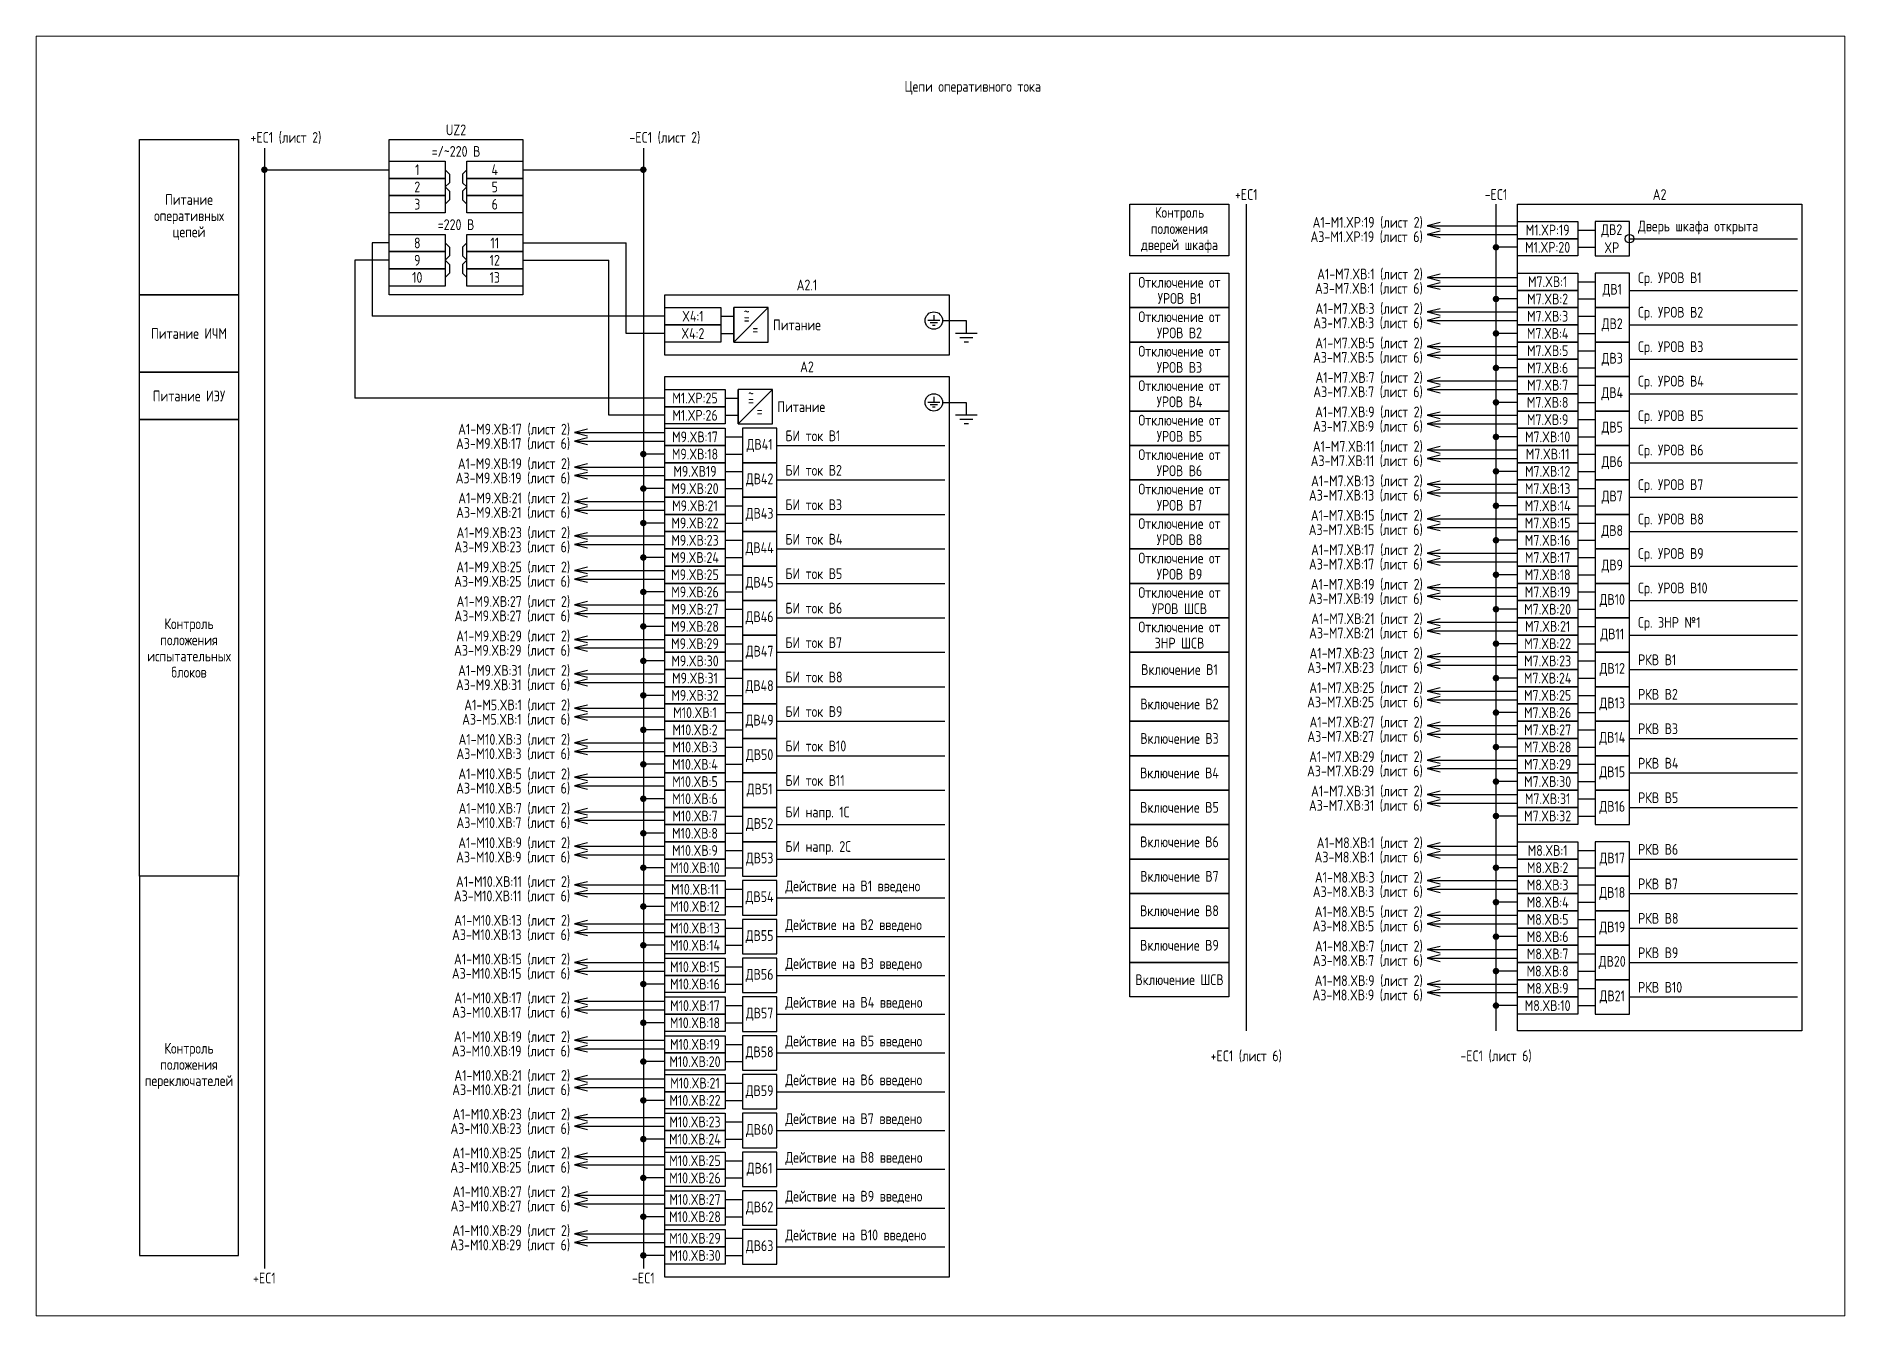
# Paper-space layout '4 Э3' of a CAD drawing. Header units: millimetres, sheet in inches. Extents: x 101.3 to 124.9, y 96.7 to 113.3.
# The model-space entities are those that its viewports show. They can reach past a viewport. Long polylines and large blocks are cut down to what shows.
import ezdxf

# ---------------------------------------------------------------- set-up
doc = ezdxf.new("R2010")
doc.units = ezdxf.units.MM
doc.styles.add('Gost_type_A', font='GOST_A.TTF')

# ---------------------------------------------------------------- blocks, each defined once
blk = doc.blocks.new('POINT')
at = {"const_width": 0.75}
blk.add_lwpolyline([(-0.375, 0, 1), (0.375, 0, 1)], format="xyb", close=True, dxfattribs=at)

msp = doc.modelspace()

# ---------------------------------------------------------------- linework, layer by layer
for p, q in [((1313, 271), (1313, 11)), ((1401, 271), (1401, 11)), ((1313, 266), (1342, 266)), ((1373, 266), (1401, 266)), ((1541, 258), (1541, 66.15)), ((1599, 258), (1599, 66.15)), ((1583, 253), (1604, 253)), ((1342, 249), (1338, 249)), ((1338, 249), (1338, 232)), ((1373, 249), (1397, 249)), ((1397, 228), (1397, 249)), ((1583, 251), (1604, 251)), ((1604, 248), (1599, 248)), ((1618, 252), (1622, 252)), ((1618, 248), (1622, 248)), ((1630, 250), (1669, 250)), ((1334, 245), (1334, 213)), ((1342, 245), (1334, 245)), ((1373, 245), (1393, 245)), ((1393, 209), (1393, 245)), ((1583, 241), (1604, 241)), ((1618, 240), (1622, 240)), ((1583, 239), (1604, 239)), ((1604, 236), (1599, 236)), ((1618, 236), (1622, 236)), ((1630, 238), (1669, 238)), ((1406, 232), (1338, 232)), ((1422, 226), (1422, 234)), ((1422, 226), (1430, 234)), ((1583, 233), (1604, 233)), ((1618, 232), (1622, 232)), ((1406, 228), (1397, 228)), ((1470.48, 231), (1476, 231)), ((1583, 231), (1604, 231)), ((1604, 228), (1599, 228)), ((1618, 228), (1622, 228)), ((1630, 230), (1669, 230)), ((1583, 225), (1604, 225)), ((1583, 223), (1604, 223)), ((1618, 224), (1622, 224)), ((1604, 220), (1599, 220)), ((1618, 220), (1622, 220)), ((1630, 222), (1669, 222)), ((1423, 207), (1423, 215)), ((1423, 207), (1431, 215)), ((1583, 217), (1604, 217)), ((1583, 215), (1604, 215)), ((1618, 216), (1622, 216)), ((1406, 213), (1334, 213)), ((1470.48, 212), (1476, 212)), ((1604, 212), (1599, 212)), ((1618, 212), (1622, 212)), ((1630, 214), (1669, 214)), ((1406, 209), (1393, 209)), ((1583, 209), (1604, 209)), ((1583, 207), (1604, 207)), ((1618, 208), (1622, 208)), ((1630, 206), (1669, 206)), ((1385, 205), (1406, 205)), ((1385, 203), (1406, 203)), ((1420, 204), (1424, 204)), ((1432, 202), (1471, 202)), ((1604, 204), (1599, 204)), ((1618, 204), (1622, 204)), ((1406, 200), (1401, 200)), ((1420, 200), (1424, 200)), ((1583, 201), (1604, 201)), ((1583, 199), (1604, 199)), ((1618, 200), (1622, 200)), ((1630, 198), (1669, 198)), ((1385, 197), (1406, 197)), ((1385, 195), (1406, 195)), ((1420, 196), (1424, 196)), ((1432, 194), (1471, 194)), ((1604, 196), (1599, 196)), ((1618, 196), (1622, 196)), ((1406, 192), (1401, 192)), ((1420, 192), (1424, 192)), ((1583, 193), (1604, 193)), ((1583, 191), (1604, 191)), ((1618, 192), (1622, 192)), ((1630, 190), (1669, 190)), ((1385, 189), (1406, 189)), ((1385, 187), (1406, 187)), ((1420, 188), (1424, 188)), ((1432, 186), (1471, 186)), ((1583, 185), (1604, 185)), ((1604, 188), (1599, 188)), ((1618, 188), (1622, 188)), ((1385, 181), (1406, 181)), ((1406, 184), (1401, 184)), ((1420, 184), (1424, 184)), ((1583, 183), (1604, 183)), ((1618, 184), (1622, 184)), ((1630, 182), (1669, 182)), ((1385, 179), (1406, 179)), ((1420, 180), (1424, 180)), ((1432, 178), (1471, 178)), ((1583, 177), (1604, 177)), ((1604, 180), (1599, 180)), ((1618, 180), (1622, 180)), ((1385, 173), (1406, 173)), ((1406, 176), (1401, 176)), ((1420, 176), (1424, 176)), ((1583, 175), (1604, 175)), ((1618, 176), (1622, 176)), ((1630, 174), (1669, 174)), ((1385, 171), (1406, 171)), ((1420, 172), (1424, 172)), ((1432, 170), (1471, 170)), ((1583, 169), (1604, 169)), ((1604, 172), (1599, 172)), ((1618, 172), (1622, 172)), ((1385, 165), (1406, 165)), ((1406, 168), (1401, 168)), ((1420, 168), (1424, 168)), ((1420, 164), (1424, 164)), ((1583, 167), (1604, 167)), ((1604, 164), (1599, 164)), ((1618, 168), (1622, 168)), ((1618, 164), (1622, 164)), ((1630, 166), (1669, 166)), ((1385, 163), (1406, 163)), ((1406, 160), (1401, 160)), ((1420, 160), (1424, 160)), ((1432, 162), (1471, 162)), ((1583, 161), (1604, 161)), ((1618, 160), (1622, 160)), ((1385, 157), (1406, 157)), ((1420, 156), (1424, 156)), ((1583, 159), (1604, 159)), ((1604, 156), (1599, 156)), ((1618, 156), (1622, 156)), ((1630, 158), (1669, 158)), ((1385, 155), (1406, 155)), ((1406, 152), (1401, 152)), ((1420, 152), (1424, 152)), ((1432, 154), (1471, 154)), ((1583, 153), (1604, 153)), ((1618, 152), (1622, 152)), ((1385, 149), (1406, 149)), ((1420, 148), (1424, 148)), ((1583, 151), (1604, 151)), ((1604, 148), (1599, 148)), ((1618, 148), (1622, 148)), ((1630, 150), (1669, 150)), ((1385, 147), (1406, 147)), ((1406, 144), (1401, 144)), ((1420, 144), (1424, 144)), ((1432, 146), (1471, 146)), ((1583, 145), (1604, 145)), ((1583, 143), (1604, 143)), ((1618, 144), (1622, 144)), ((1385, 141), (1406, 141)), ((1385, 139), (1406, 139)), ((1420, 140), (1424, 140)), ((1604, 140), (1599, 140)), ((1618, 140), (1622, 140)), ((1630, 142), (1669, 142)), ((1406, 136), (1401, 136)), ((1420, 136), (1424, 136)), ((1432, 138), (1471, 138)), ((1583, 137), (1604, 137)), ((1583, 135), (1604, 135)), ((1618, 136), (1622, 136)), ((1385, 133), (1406, 133)), ((1385, 131), (1406, 131)), ((1420, 132), (1424, 132)), ((1604, 132), (1599, 132)), ((1618, 132), (1622, 132)), ((1630, 134), (1669, 134)), ((1406, 128), (1401, 128)), ((1420, 128), (1424, 128)), ((1432, 130), (1471, 130)), ((1583, 129), (1604, 129)), ((1583, 127), (1604, 127)), ((1618, 128), (1622, 128)), ((1385, 125), (1406, 125)), ((1385, 123), (1406, 123)), ((1420, 124), (1424, 124)), ((1432, 122), (1471, 122)), ((1604, 124), (1599, 124)), ((1618, 124), (1622, 124)), ((1630, 126), (1669, 126)), ((1406, 120), (1401, 120)), ((1583, 121), (1604, 121)), ((1583, 119), (1604, 119)), ((1618, 120), (1622, 120)), ((1630, 118), (1669, 118)), ((1385, 117), (1406, 117)), ((1385, 115), (1406, 115)), ((1420, 116), (1424, 116)), ((1432, 114), (1471, 114)), ((1604, 116), (1599, 116)), ((1618, 116), (1622, 116)), ((1406, 112), (1401, 112)), ((1420, 112), (1424, 112)), ((1385, 109), (1406, 109)), ((1385, 107), (1406, 107)), ((1420, 108), (1424, 108)), ((1432, 106), (1471, 106)), ((1583, 109), (1604, 109)), ((1583, 107), (1604, 107)), ((1618, 108), (1622, 108)), ((1630, 106), (1669, 106)), ((1406, 104), (1401, 104)), ((1420, 104), (1424, 104)), ((1583, 101), (1604, 101)), ((1604, 104), (1599, 104)), ((1618, 104), (1622, 104)), ((1385, 100), (1406, 100)), ((1385, 98), (1406, 98)), ((1420, 99), (1424, 99)), ((1432, 97), (1471, 97)), ((1583, 99), (1604, 99)), ((1618, 100), (1622, 100)), ((1630, 98), (1669, 98)), ((1406, 95), (1401, 95)), ((1420, 95), (1424, 95)), ((1583, 93), (1604, 93)), ((1604, 96), (1599, 96)), ((1618, 96), (1622, 96)), ((1385, 91), (1406, 91)), ((1385, 89), (1406, 89)), ((1420, 90), (1424, 90)), ((1583, 91), (1604, 91)), ((1618, 92), (1622, 92)), ((1630, 90), (1669, 90)), ((1406, 86), (1401, 86)), ((1420, 86), (1424, 86)), ((1432, 88), (1471, 88)), ((1583, 85), (1604, 85)), ((1604, 88), (1599, 88)), ((1618, 88), (1622, 88)), ((1385, 82), (1406, 82)), ((1385, 80), (1406, 80)), ((1420, 81), (1424, 81)), ((1583, 83), (1604, 83)), ((1604, 80), (1599, 80)), ((1618, 84), (1622, 84)), ((1618, 80), (1622, 80)), ((1630, 82), (1669, 82)), ((1406, 77), (1401, 77)), ((1420, 77), (1424, 77)), ((1432, 79), (1471, 79)), ((1583, 77), (1604, 77)), ((1618, 76), (1622, 76)), ((1385, 73), (1406, 73)), ((1420, 72), (1424, 72)), ((1583, 75), (1604, 75)), ((1604, 72), (1599, 72)), ((1618, 72), (1622, 72)), ((1630, 74), (1669, 74)), ((1385, 71), (1406, 71)), ((1406, 68), (1401, 68)), ((1420, 68), (1424, 68)), ((1432, 70), (1471, 70)), ((1385, 64), (1406, 64)), ((1385, 62), (1406, 62)), ((1406, 59), (1401, 59)), ((1420, 63), (1424, 63)), ((1420, 59), (1424, 59)), ((1432, 61), (1471, 61)), ((1385, 55), (1406, 55)), ((1385, 53), (1406, 53)), ((1420, 54), (1424, 54)), ((1432, 52), (1471, 52)), ((1406, 50), (1401, 50)), ((1420, 50), (1424, 50)), ((1385, 46), (1406, 46)), ((1385, 44), (1406, 44)), ((1420, 45), (1424, 45)), ((1432, 43), (1471, 43)), ((1406, 41), (1401, 41)), ((1420, 41), (1424, 41)), ((1385, 37), (1406, 37)), ((1385, 35), (1406, 35)), ((1420, 36), (1424, 36)), ((1432, 34), (1471, 34)), ((1406, 32), (1401, 32)), ((1420, 32), (1424, 32)), ((1385, 28), (1406, 28)), ((1385, 26), (1406, 26)), ((1420, 27), (1424, 27)), ((1406, 23), (1401, 23)), ((1420, 23), (1424, 23)), ((1432, 25), (1471, 25)), ((1385, 19), (1406, 19)), ((1385, 17), (1406, 17)), ((1420, 18), (1424, 18)), ((1406, 14), (1401, 14)), ((1420, 14), (1424, 14)), ((1432, 16), (1471, 16))]:
    msp.add_line(p, q)
at = {"ltscale": 4}
for p, q in [((1419, 232), (1422, 232)), ((1419, 228), (1422, 228)), ((1420, 213), (1423, 213)), ((1420, 209), (1423, 209))]:
    msp.add_line(p, q, dxfattribs=at)
at = {"ltscale": 4.32}
for p, q in [((1468.46, 232.28), (1468.46, 231)), ((1469.89, 231), (1467.04, 231)), ((1469.32, 230.43), (1467.61, 230.43)), ((1468.75, 229.86), (1468.18, 229.86)), ((1478.5, 228), (1473.5, 228)), ((1477.5, 227), (1474.5, 227)), ((1476, 231), (1476, 228)), ((1476.5, 226), (1475.5, 226)), ((1469.89, 212), (1467.04, 212)), ((1469.32, 211.43), (1467.61, 211.43)), ((1468.75, 210.86), (1468.18, 210.86)), ((1468.46, 213.28), (1468.46, 212)), ((1476, 212), (1476, 209)), ((1478.5, 209), (1473.5, 209)), ((1477.5, 208), (1474.5, 208)), ((1476.5, 207), (1475.5, 207))]:
    msp.add_line(p, q, dxfattribs=at)
for points in [[(1307, 237), (1284, 237), (1284, 273), (1307, 273)], [(1342, 273), (1373, 273), (1373, 237), (1342, 237)], [(1342, 268), (1355, 268), (1355, 264), (1342, 264)], [(1360, 268), (1373, 268), (1373, 264), (1360, 264)], [(1342, 264), (1355, 264), (1355, 260), (1342, 260)], [(1360, 264), (1373, 264), (1373, 260), (1360, 260)], [(1342, 260), (1355, 260), (1355, 256), (1342, 256)], [(1360, 260), (1373, 260), (1373, 256), (1360, 256)], [(1537, 246), (1514, 246), (1514, 258), (1537, 258)], [(1604, 258), (1670, 258), (1670, 66.15), (1604, 66.15)], [(1604, 254), (1618, 254), (1618, 250), (1604, 250)], [(1342, 251), (1355, 251), (1355, 247), (1342, 247)], [(1360, 251), (1373, 251), (1373, 247), (1360, 247)], [(1604, 250), (1618, 250), (1618, 246), (1604, 246)], [(1342, 247), (1355, 247), (1355, 243), (1342, 243)], [(1360, 247), (1373, 247), (1373, 243), (1360, 243)], [(1342, 243), (1355, 243), (1355, 239), (1342, 239)], [(1360, 243), (1373, 243), (1373, 239), (1360, 239)], [(1537, 234), (1514, 234), (1514, 242), (1537, 242)], [(1604, 242), (1618, 242), (1618, 238), (1604, 238)], [(1307, 219), (1284, 219), (1284, 237), (1307, 237)], [(1406, 237), (1472, 237), (1472, 223), (1406, 223)], [(1604, 238), (1618, 238), (1618, 234), (1604, 234)], [(1406, 234), (1419, 234), (1419, 230), (1406, 230)], [(1537, 226), (1514, 226), (1514, 234), (1537, 234)], [(1604, 234), (1618, 234), (1618, 230), (1604, 230)], [(1406, 230), (1419, 230), (1419, 226), (1406, 226)], [(1604, 230), (1618, 230), (1618, 226), (1604, 226)], [(1537, 218), (1514, 218), (1514, 226), (1537, 226)], [(1604, 226), (1618, 226), (1618, 222), (1604, 222)], [(1307, 208), (1284, 208), (1284, 219), (1307, 219)], [(1604, 222), (1618, 222), (1618, 218), (1604, 218)], [(1406, 218), (1472, 218), (1472, 9), (1406, 9)], [(1406, 215), (1420, 215), (1420, 211), (1406, 211)], [(1537, 210), (1514, 210), (1514, 218), (1537, 218)], [(1604, 218), (1618, 218), (1618, 214), (1604, 214)], [(1406, 211), (1420, 211), (1420, 207), (1406, 207)], [(1604, 214), (1618, 214), (1618, 210), (1604, 210)], [(1307, 102), (1284, 102), (1284, 208), (1307, 208)], [(1406, 206), (1420, 206), (1420, 202), (1406, 202)], [(1537, 202), (1514, 202), (1514, 210), (1537, 210)], [(1604, 210), (1618, 210), (1618, 206), (1604, 206)], [(1604, 206), (1618, 206), (1618, 202), (1604, 202)], [(1406, 202), (1420, 202), (1420, 198), (1406, 198)], [(1537, 194), (1514, 194), (1514, 202), (1537, 202)], [(1604, 202), (1618, 202), (1618, 198), (1604, 198)], [(1406, 198), (1420, 198), (1420, 194), (1406, 194)], [(1604, 198), (1618, 198), (1618, 194), (1604, 194)], [(1406, 194), (1420, 194), (1420, 190), (1406, 190)], [(1537, 186), (1514, 186), (1514, 194), (1537, 194)], [(1604, 194), (1618, 194), (1618, 190), (1604, 190)], [(1406, 190), (1420, 190), (1420, 186), (1406, 186)], [(1604, 190), (1618, 190), (1618, 186), (1604, 186)], [(1406, 186), (1420, 186), (1420, 182), (1406, 182)], [(1537, 178), (1514, 178), (1514, 186), (1537, 186)], [(1604, 186), (1618, 186), (1618, 182), (1604, 182)], [(1406, 182), (1420, 182), (1420, 178), (1406, 178)], [(1604, 182), (1618, 182), (1618, 178), (1604, 178)], [(1406, 178), (1420, 178), (1420, 174), (1406, 174)], [(1537, 170), (1514, 170), (1514, 178), (1537, 178)], [(1604, 178), (1618, 178), (1618, 174), (1604, 174)], [(1406, 174), (1420, 174), (1420, 170), (1406, 170)], [(1604, 174), (1618, 174), (1618, 170), (1604, 170)], [(1406, 170), (1420, 170), (1420, 166), (1406, 166)], [(1537, 162), (1514, 162), (1514, 170), (1537, 170)], [(1604, 170), (1618, 170), (1618, 166), (1604, 166)], [(1406, 166), (1420, 166), (1420, 162), (1406, 162)], [(1604, 166), (1618, 166), (1618, 162), (1604, 162)], [(1406, 162), (1420, 162), (1420, 158), (1406, 158)], [(1537, 154), (1514, 154), (1514, 162), (1537, 162)], [(1604, 162), (1618, 162), (1618, 158), (1604, 158)], [(1406, 158), (1420, 158), (1420, 154), (1406, 154)], [(1604, 158), (1618, 158), (1618, 154), (1604, 154)], [(1406, 154), (1420, 154), (1420, 150), (1406, 150)], [(1537, 146), (1514, 146), (1514, 154), (1537, 154)], [(1604, 154), (1618, 154), (1618, 150), (1604, 150)], [(1406, 150), (1420, 150), (1420, 146), (1406, 146)], [(1604, 150), (1618, 150), (1618, 146), (1604, 146)], [(1406, 146), (1420, 146), (1420, 142), (1406, 142)], [(1537, 138), (1514, 138), (1514, 146), (1537, 146)], [(1604, 146), (1618, 146), (1618, 142), (1604, 142)], [(1406, 142), (1420, 142), (1420, 138), (1406, 138)], [(1604, 142), (1618, 142), (1618, 138), (1604, 138)], [(1406, 138), (1420, 138), (1420, 134), (1406, 134)], [(1537, 130), (1514, 130), (1514, 138), (1537, 138)], [(1604, 138), (1618, 138), (1618, 134), (1604, 134)], [(1406, 134), (1420, 134), (1420, 130), (1406, 130)], [(1604, 134), (1618, 134), (1618, 130), (1604, 130)], [(1406, 130), (1420, 130), (1420, 126), (1406, 126)], [(1537, 122), (1514, 122), (1514, 130), (1537, 130)], [(1604, 130), (1618, 130), (1618, 126), (1604, 126)], [(1406, 126), (1420, 126), (1420, 122), (1406, 122)], [(1406, 122), (1420, 122), (1420, 118), (1406, 118)], [(1537, 114), (1514, 114), (1514, 122), (1537, 122)], [(1604, 126), (1618, 126), (1618, 122), (1604, 122)], [(1604, 122), (1618, 122), (1618, 118), (1604, 118)], [(1406, 118), (1420, 118), (1420, 114), (1406, 114)], [(1604, 118), (1618, 118), (1618, 114), (1604, 114)], [(1406, 114), (1420, 114), (1420, 110), (1406, 110)], [(1537, 106), (1514, 106), (1514, 114), (1537, 114)], [(1406, 110), (1420, 110), (1420, 106), (1406, 106)], [(1604, 110), (1618, 110), (1618, 106), (1604, 106)], [(1406, 106), (1420, 106), (1420, 102), (1406, 102)], [(1537, 98), (1514, 98), (1514, 106), (1537, 106)], [(1604, 106), (1618, 106), (1618, 102), (1604, 102)], [(1307, 102), (1284, 102), (1284, 14), (1307, 14)], [(1406, 101), (1420, 101), (1420, 97), (1406, 97)], [(1604, 102), (1618, 102), (1618, 98), (1604, 98)], [(1406, 97), (1420, 97), (1420, 93), (1406, 93)], [(1537, 90), (1514, 90), (1514, 98), (1537, 98)], [(1604, 98), (1618, 98), (1618, 94), (1604, 94)], [(1604, 94), (1618, 94), (1618, 90), (1604, 90)], [(1406, 92), (1420, 92), (1420, 88), (1406, 88)], [(1537, 82), (1514, 82), (1514, 90), (1537, 90)], [(1604, 90), (1618, 90), (1618, 86), (1604, 86)], [(1406, 88), (1420, 88), (1420, 84), (1406, 84)], [(1604, 86), (1618, 86), (1618, 82), (1604, 82)], [(1406, 83), (1420, 83), (1420, 79), (1406, 79)], [(1537, 74), (1514, 74), (1514, 82), (1537, 82)], [(1604, 82), (1618, 82), (1618, 78), (1604, 78)], [(1406, 79), (1420, 79), (1420, 75), (1406, 75)], [(1604, 78), (1618, 78), (1618, 74), (1604, 74)], [(1406, 74), (1420, 74), (1420, 70), (1406, 70)], [(1604, 74), (1618, 74), (1618, 70), (1604, 70)], [(1406, 70), (1420, 70), (1420, 66), (1406, 66)], [(1406, 65), (1420, 65), (1420, 61), (1406, 61)], [(1406, 61), (1420, 61), (1420, 57), (1406, 57)], [(1406, 56), (1420, 56), (1420, 52), (1406, 52)], [(1406, 52), (1420, 52), (1420, 48), (1406, 48)], [(1406, 47), (1420, 47), (1420, 43), (1406, 43)], [(1406, 43), (1420, 43), (1420, 39), (1406, 39)], [(1406, 38), (1420, 38), (1420, 34), (1406, 34)], [(1406, 34), (1420, 34), (1420, 30), (1406, 30)], [(1406, 29), (1420, 29), (1420, 25), (1406, 25)], [(1406, 25), (1420, 25), (1420, 21), (1406, 21)], [(1406, 20), (1420, 20), (1420, 16), (1406, 16)], [(1406, 16), (1420, 16), (1420, 12), (1406, 12)]]:
    msp.add_lwpolyline(points, close=True)
for points in [[(1355, 266), (1356, 265), (1356, 263), (1355, 262)], [(1360, 266), (1359, 265), (1359, 263), (1360, 262)], [(1355, 262), (1356, 261), (1356, 259), (1355, 258)], [(1360, 262), (1359, 261), (1359, 259), (1360, 258)], [(1586, 253.75), (1583, 253), (1586, 252.25)], [(1355, 249), (1356, 248), (1356, 246), (1355, 245)], [(1360, 249), (1359, 248), (1359, 246), (1360, 245)], [(1586, 251.75), (1583, 251), (1586, 250.25)], [(1355, 245), (1356, 244), (1356, 242), (1355, 241)], [(1360, 245), (1359, 244), (1359, 242), (1360, 241)], [(1586, 241.75), (1583, 241), (1586, 240.25)], [(1586, 239.75), (1583, 239), (1586, 238.25)], [(1586, 233.75), (1583, 233), (1586, 232.25)], [(1586, 231.75), (1583, 231), (1586, 230.25)], [(1586, 225.75), (1583, 225), (1586, 224.25)], [(1586, 223.75), (1583, 223), (1586, 222.25)], [(1586, 217.75), (1583, 217), (1586, 216.25)], [(1586, 215.75), (1583, 215), (1586, 214.25)], [(1586, 209.75), (1583, 209), (1586, 208.25)], [(1586, 207.75), (1583, 207), (1586, 206.25)], [(1388, 205.75), (1385, 205), (1388, 204.25)], [(1388, 203.75), (1385, 203), (1388, 202.25)], [(1586, 201.75), (1583, 201), (1586, 200.25)], [(1388, 197.75), (1385, 197), (1388, 196.25)], [(1586, 199.75), (1583, 199), (1586, 198.25)], [(1388, 195.75), (1385, 195), (1388, 194.25)], [(1586, 193.75), (1583, 193), (1586, 192.25)], [(1388, 189.75), (1385, 189), (1388, 188.25)], [(1586, 191.75), (1583, 191), (1586, 190.25)], [(1388, 187.75), (1385, 187), (1388, 186.25)], [(1586, 185.75), (1583, 185), (1586, 184.25)], [(1388, 181.75), (1385, 181), (1388, 180.25)], [(1586, 183.75), (1583, 183), (1586, 182.25)], [(1388, 179.75), (1385, 179), (1388, 178.25)], [(1586, 177.75), (1583, 177), (1586, 176.25)], [(1388, 173.75), (1385, 173), (1388, 172.25)], [(1586, 175.75), (1583, 175), (1586, 174.25)], [(1388, 171.75), (1385, 171), (1388, 170.25)], [(1586, 169.75), (1583, 169), (1586, 168.25)], [(1388, 165.75), (1385, 165), (1388, 164.25)], [(1586, 167.75), (1583, 167), (1586, 166.25)], [(1388, 163.75), (1385, 163), (1388, 162.25)], [(1586, 161.75), (1583, 161), (1586, 160.25)], [(1586, 159.75), (1583, 159), (1586, 158.25)], [(1388, 157.75), (1385, 157), (1388, 156.25)], [(1388, 155.75), (1385, 155), (1388, 154.25)], [(1586, 153.75), (1583, 153), (1586, 152.25)], [(1586, 151.75), (1583, 151), (1586, 150.25)], [(1388, 149.75), (1385, 149), (1388, 148.25)], [(1388, 147.75), (1385, 147), (1388, 146.25)], [(1586, 145.75), (1583, 145), (1586, 144.25)], [(1586, 143.75), (1583, 143), (1586, 142.25)], [(1388, 141.75), (1385, 141), (1388, 140.25)], [(1388, 139.75), (1385, 139), (1388, 138.25)], [(1586, 137.75), (1583, 137), (1586, 136.25)], [(1586, 135.75), (1583, 135), (1586, 134.25)], [(1388, 133.75), (1385, 133), (1388, 132.25)], [(1388, 131.75), (1385, 131), (1388, 130.25)], [(1586, 129.75), (1583, 129), (1586, 128.25)], [(1586, 127.75), (1583, 127), (1586, 126.25)], [(1388, 125.75), (1385, 125), (1388, 124.25)], [(1388, 123.75), (1385, 123), (1388, 122.25)], [(1388, 117.75), (1385, 117), (1388, 116.25)], [(1586, 121.75), (1583, 121), (1586, 120.25)], [(1586, 119.75), (1583, 119), (1586, 118.25)], [(1388, 115.75), (1385, 115), (1388, 114.25)], [(1388, 109.75), (1385, 109), (1388, 108.25)], [(1586, 109.75), (1583, 109), (1586, 108.25)], [(1388, 107.75), (1385, 107), (1388, 106.25)], [(1586, 107.75), (1583, 107), (1586, 106.25)], [(1586, 101.75), (1583, 101), (1586, 100.25)], [(1388, 100.75), (1385, 100), (1388, 99.25)], [(1388, 98.75), (1385, 98), (1388, 97.25)], [(1586, 99.75), (1583, 99), (1586, 98.25)], [(1586, 93.75), (1583, 93), (1586, 92.25)], [(1388, 91.75), (1385, 91), (1388, 90.25)], [(1388, 89.75), (1385, 89), (1388, 88.25)], [(1586, 91.75), (1583, 91), (1586, 90.25)], [(1586, 85.75), (1583, 85), (1586, 84.25)], [(1388, 82.75), (1385, 82), (1388, 81.25)], [(1388, 80.75), (1385, 80), (1388, 79.25)], [(1586, 83.75), (1583, 83), (1586, 82.25)], [(1586, 77.75), (1583, 77), (1586, 76.25)], [(1586, 75.75), (1583, 75), (1586, 74.25)], [(1388, 73.75), (1385, 73), (1388, 72.25)], [(1388, 71.75), (1385, 71), (1388, 70.25)], [(1388, 64.75), (1385, 64), (1388, 63.25)], [(1388, 62.75), (1385, 62), (1388, 61.25)], [(1388, 55.75), (1385, 55), (1388, 54.25)], [(1388, 53.75), (1385, 53), (1388, 52.25)], [(1388, 46.75), (1385, 46), (1388, 45.25)], [(1388, 44.75), (1385, 44), (1388, 43.25)], [(1388, 37.75), (1385, 37), (1388, 36.25)], [(1388, 35.75), (1385, 35), (1388, 34.25)], [(1388, 28.75), (1385, 28), (1388, 27.25)], [(1388, 26.75), (1385, 26), (1388, 25.25)], [(1388, 19.75), (1385, 19), (1388, 18.25)], [(1388, 17.75), (1385, 17), (1388, 16.25)]]:
    msp.add_lwpolyline(points)
at = {"ltscale": 4}
for points in [[(1622, 246), (1630, 246), (1630, 254), (1622, 254)], [(1622, 234), (1630, 234), (1630, 242), (1622, 242)], [(1422, 226), (1430, 226), (1430, 234), (1422, 234)], [(1622, 226), (1630, 226), (1630, 234), (1622, 234)], [(1622, 218), (1630, 218), (1630, 226), (1622, 226)], [(1423, 207), (1431, 207), (1431, 215), (1423, 215)], [(1622, 210), (1630, 210), (1630, 218), (1622, 218)], [(1424, 198), (1432, 198), (1432, 206), (1424, 206)], [(1622, 202), (1630, 202), (1630, 210), (1622, 210)], [(1622, 194), (1630, 194), (1630, 202), (1622, 202)], [(1424, 190), (1432, 190), (1432, 198), (1424, 198)], [(1622, 186), (1630, 186), (1630, 194), (1622, 194)], [(1424, 182), (1432, 182), (1432, 190), (1424, 190)], [(1622, 178), (1630, 178), (1630, 186), (1622, 186)], [(1424, 174), (1432, 174), (1432, 182), (1424, 182)], [(1622, 170), (1630, 170), (1630, 178), (1622, 178)], [(1424, 166), (1432, 166), (1432, 174), (1424, 174)], [(1622, 162), (1630, 162), (1630, 170), (1622, 170)], [(1424, 158), (1432, 158), (1432, 166), (1424, 166)], [(1622, 154), (1630, 154), (1630, 162), (1622, 162)], [(1424, 150), (1432, 150), (1432, 158), (1424, 158)], [(1622, 146), (1630, 146), (1630, 154), (1622, 154)], [(1424, 142), (1432, 142), (1432, 150), (1424, 150)], [(1622, 138), (1630, 138), (1630, 146), (1622, 146)], [(1424, 134), (1432, 134), (1432, 142), (1424, 142)], [(1622, 130), (1630, 130), (1630, 138), (1622, 138)], [(1424, 126), (1432, 126), (1432, 134), (1424, 134)], [(1622, 122), (1630, 122), (1630, 130), (1622, 130)], [(1424, 118), (1432, 118), (1432, 126), (1424, 126)], [(1622, 114), (1630, 114), (1630, 122), (1622, 122)], [(1424, 110), (1432, 110), (1432, 118), (1424, 118)], [(1424, 102), (1432, 102), (1432, 110), (1424, 110)], [(1622, 102), (1630, 102), (1630, 110), (1622, 110)], [(1424, 93), (1432, 93), (1432, 101), (1424, 101)], [(1622, 94), (1630, 94), (1630, 102), (1622, 102)], [(1622, 86), (1630, 86), (1630, 94), (1622, 94)], [(1424, 84), (1432, 84), (1432, 92), (1424, 92)], [(1622, 78), (1630, 78), (1630, 86), (1622, 86)], [(1424, 75), (1432, 75), (1432, 83), (1424, 83)], [(1622, 70), (1630, 70), (1630, 78), (1622, 78)], [(1424, 66), (1432, 66), (1432, 74), (1424, 74)], [(1424, 57), (1432, 57), (1432, 65), (1424, 65)], [(1424, 48), (1432, 48), (1432, 56), (1424, 56)], [(1424, 39), (1432, 39), (1432, 47), (1424, 47)], [(1424, 30), (1432, 30), (1432, 38), (1424, 38)], [(1424, 21), (1432, 21), (1432, 29), (1424, 29)], [(1424, 12), (1432, 12), (1432, 20), (1424, 20)]]:
    msp.add_lwpolyline(points, close=True, dxfattribs=at)
for centre, radius in [((1630, 250), 1), ((1468.46, 231), 2.02), ((1468.46, 212), 2.02)]:
    msp.add_circle(centre, radius)

# ---------------------------------------------------------------- block references
for p in [(1313, 266), (1401, 266), (1599, 248), (1599, 236), (1599, 228), (1599, 220), (1599, 212), (1599, 204), (1401, 200), (1599, 196), (1401, 192), (1599, 188), (1401, 184), (1599, 180), (1401, 176), (1599, 172), (1401, 168), (1599, 164), (1401, 160), (1599, 156), (1401, 152), (1599, 148), (1401, 144), (1599, 140), (1401, 136), (1599, 132), (1401, 128), (1599, 124), (1401, 120), (1599, 116), (1401, 112), (1401, 104), (1599, 104), (1599, 96), (1401, 95), (1599, 88), (1401, 86), (1599, 80), (1401, 77), (1599, 72), (1401, 68), (1401, 59), (1401, 50), (1401, 41), (1401, 32), (1401, 23), (1401, 14)]:
    msp.add_blockref('POINT', p)

# ---------------------------------------------------------------- texts
at = {"char_height": 2.5, "style": 'Gost_type_A'}
for s, insert, width, attachment_point, line_spacing_factor in [('Цепи оперативного тока', (1477.5, 285), 395, 5, 0.9), ('UZ2', (1357.5, 274), 31, 8, 0.9), ('=/~220 В', (1357.5, 269), 31, 8, 0.9), ('A2', (1637, 259), 66, 8, 0.9), ('Питание оперативных цепей', (1295.5, 255), 23, 5, 0.9), ('Контроль положения\\Pдверей шкафа', (1525.5, 252), 23, 5, 0.9), ('=220 В', (1357.5, 252), 31, 8, 0.9), ('A1-M1.XP:19 (лист 2)\\PA3-M1.XP:19 (лист 6) ', (1582, 252), 31, 6, 0.8), ('A2.1', (1439, 238), 66, 8, 0.9), ('Отключение от УРОВ В1', (1525.5, 238), 23, 5, 0.9), ('A1-M7.XВ:1 (лист 2)\\PA3-M7.XВ:1 (лист 6) ', (1582, 240), 31, 6, 0.8), ('A1-M7.XВ:3 (лист 2)\\PA3-M7.XВ:3 (лист 6) ', (1582, 232), 31, 6, 0.8), ('Отключение от УРОВ В2', (1525.5, 230), 23, 5, 0.9), ('Питание ИЧМ', (1295.5, 228), 23, 5, 0.9), ('A1-M7.XВ:5 (лист 2)\\PA3-M7.XВ:5 (лист 6) ', (1582, 224), 31, 6, 0.8), ('Отключение от УРОВ В3', (1525.5, 222), 23, 5, 0.9), ('A2', (1439, 219), 66, 8, 0.9), ('A1-M7.XВ:7 (лист 2)\\PA3-M7.XВ:7 (лист 6) ', (1582, 216), 31, 6, 0.8), ('Питание ИЭУ', (1295.5, 213.5), 23, 5, 0.9), ('Отключение от УРОВ В4', (1525.5, 214), 23, 5, 0.9), ('A1-M7.XВ:9 (лист 2)\\PA3-M7.XВ:9 (лист 6) ', (1582, 208), 31, 6, 0.8), ('A1-M9.XВ:17 (лист 2)\\PA3-M9.XВ:17 (лист 6) ', (1384, 204), 31, 6, 0.8), ('Отключение от УРОВ В5', (1525.5, 206), 23, 5, 0.9), ('A1-M7.XВ:11 (лист 2)\\PA3-M7.XВ:11 (лист 6) ', (1582, 200), 31, 6, 0.8), ('A1-M9.XВ:19 (лист 2)\\PA3-M9.XВ:19 (лист 6) ', (1384, 196), 31, 6, 0.8), ('Отключение от УРОВ В6', (1525.5, 198), 23, 5, 0.9), ('A1-M7.XВ:13 (лист 2)\\PA3-M7.XВ:13 (лист 6) ', (1582, 192), 31, 6, 0.8), ('A1-M9.XВ:21 (лист 2)\\PA3-M9.XВ:21 (лист 6) ', (1384, 188), 31, 6, 0.8), ('Отключение от УРОВ В7', (1525.5, 190), 23, 5, 0.9), ('Отключение от УРОВ В8', (1525.5, 182), 23, 5, 0.9), ('A1-M7.XВ:15 (лист 2)\\PA3-M7.XВ:15 (лист 6) ', (1582, 184), 31, 6, 0.8), ('A1-M9.XВ:23 (лист 2)\\PA3-M9.XВ:23 (лист 6) ', (1384, 180), 31, 6, 0.8), ('Отключение от УРОВ В9', (1525.5, 174), 23, 5, 0.9), ('A1-M7.XВ:17 (лист 2)\\PA3-M7.XВ:17 (лист 6) ', (1582, 176), 31, 6, 0.8), ('A1-M9.XВ:25 (лист 2)\\PA3-M9.XВ:25 (лист 6) ', (1384, 172), 31, 6, 0.8), ('Отключение от УРОВ ШСВ', (1525.5, 166), 23, 5, 0.9), ('A1-M7.XВ:19 (лист 2)\\PA3-M7.XВ:19 (лист 6) ', (1582, 168), 31, 6, 0.8), ('A1-M9.XВ:27 (лист 2)\\PA3-M9.XВ:27 (лист 6) ', (1384, 164), 31, 6, 0.8), ('Контроль положения\\Pиспытательных блоков', (1295.5, 155), 23, 5, 0.9), ('Отключение от ЗНР ШСВ', (1525.5, 158), 23, 5, 0.9), ('A1-M7.XВ:21 (лист 2)\\PA3-M7.XВ:21 (лист 6) ', (1582, 160), 31, 6, 0.8), ('A1-M9.XВ:29 (лист 2)\\PA3-M9.XВ:29 (лист 6) ', (1384, 156), 31, 6, 0.8), ('A1-M9.XВ:31 (лист 2)\\PA3-M9.XВ:31 (лист 6) ', (1384, 148), 31, 6, 0.8), ('Включение В1', (1525.5, 150), 23, 5, 0.9), ('A1-M7.XВ:23 (лист 2)\\PA3-M7.XВ:23 (лист 6) ', (1582, 152), 31, 6, 0.8), ('A1-M7.XВ:25 (лист 2)\\PA3-M7.XВ:25 (лист 6) ', (1582, 144), 31, 6, 0.8), ('A1-M5.XВ:1 (лист 2)\\PA3-M5.XВ:1 (лист 6) ', (1384, 140), 31, 6, 0.8), ('Включение В2', (1525.5, 142), 23, 5, 0.9), ('A1-M7.XВ:27 (лист 2)\\PA3-M7.XВ:27 (лист 6) ', (1582, 136), 31, 6, 0.8), ('A1-M10.XВ:3 (лист 2)\\PA3-M10.XВ:3 (лист 6) ', (1384, 132), 31, 6, 0.8), ('Включение В3', (1525.5, 134), 23, 5, 0.9), ('A1-M7.XВ:29 (лист 2)\\PA3-M7.XВ:29 (лист 6) ', (1582, 128), 31, 6, 0.8), ('A1-M10.XВ:5 (лист 2)\\PA3-M10.XВ:5 (лист 6) ', (1384, 124), 31, 6, 0.8), ('Включение В4', (1525.5, 126), 23, 5, 0.9), ('A1-M7.XВ:31 (лист 2)\\PA3-M7.XВ:31 (лист 6) ', (1582, 120), 31, 6, 0.8), ('A1-M10.XВ:7 (лист 2)\\PA3-M10.XВ:7 (лист 6) ', (1384, 116), 31, 6, 0.8), ('Включение В5', (1525.5, 118), 23, 5, 0.9), ('A1-M10.XВ:9 (лист 2)\\PA3-M10.XВ:9 (лист 6) ', (1384, 108), 31, 6, 0.8), ('Включение В6', (1525.5, 110), 23, 5, 0.9), ('A1-M8.XВ:1 (лист 2)\\PA3-M8.XВ:1 (лист 6) ', (1582, 108), 31, 6, 0.8), ('A1-M10.XВ:11 (лист 2)\\PA3-M10.XВ:11 (лист 6) ', (1384, 99), 31, 6, 0.8), ('Включение В7', (1525.5, 102), 23, 5, 0.9), ('A1-M8.XВ:3 (лист 2)\\PA3-M8.XВ:3 (лист 6) ', (1582, 100), 31, 6, 0.8), ('A1-M10.XВ:13 (лист 2)\\PA3-M10.XВ:13 (лист 6) ', (1384, 90), 31, 6, 0.8), ('Включение В8', (1525.5, 94), 23, 5, 0.9), ('A1-M8.XВ:5 (лист 2)\\PA3-M8.XВ:5 (лист 6) ', (1582, 92), 31, 6, 0.8), ('A1-M10.XВ:15 (лист 2)\\PA3-M10.XВ:15 (лист 6) ', (1384, 81), 31, 6, 0.8), ('Включение В9', (1525.5, 86), 23, 5, 0.9), ('A1-M8.XВ:7 (лист 2)\\PA3-M8.XВ:7 (лист 6) ', (1582, 84), 31, 6, 0.8), ('Включение ШСВ', (1525.5, 78), 23, 5, 0.9), ('A1-M8.XВ:9 (лист 2)\\PA3-M8.XВ:9 (лист 6) ', (1582, 76), 31, 6, 0.8), ('A1-M10.XВ:17 (лист 2)\\PA3-M10.XВ:17 (лист 6) ', (1384, 72), 31, 6, 0.8), ('Контроль положения\\Pпереключателей', (1295.5, 58), 23, 5, 0.9), ('A1-M10.XВ:19 (лист 2)\\PA3-M10.XВ:19 (лист 6) ', (1384, 63), 31, 6, 0.8), ('A1-M10.XВ:21 (лист 2)\\PA3-M10.XВ:21 (лист 6) ', (1384, 54), 31, 6, 0.8), ('A1-M10.XВ:23 (лист 2)\\PA3-M10.XВ:23 (лист 6) ', (1384, 45), 31, 6, 0.8), ('A1-M10.XВ:25 (лист 2)\\PA3-M10.XВ:25 (лист 6) ', (1384, 36), 31, 6, 0.8), ('A1-M10.XВ:27 (лист 2)\\PA3-M10.XВ:27 (лист 6) ', (1384, 27), 31, 6, 0.8), ('A1-M10.XВ:29 (лист 2)\\PA3-M10.XВ:29 (лист 6) ', (1384, 18), 31, 6, 0.8)]:
    msp.add_mtext(s, dxfattribs=dict(at, insert=insert, width=width, attachment_point=attachment_point, line_spacing_factor=line_spacing_factor))
for s, insert, width, attachment_point in [('+EC1 (лист 2)', (1318, 272), 18, 8), ('-EC1 (лист 2)', (1406, 272), 18, 8), ('1', (1348.5, 266), 13, 5), ('4', (1366.5, 266), 13, 5), ('2', (1348.5, 262), 13, 5), ('5', (1366.5, 262), 13, 5), ('+EC1', (1541, 259), 20, 8), ('-EC1', (1599, 259), 20, 8), ('3', (1348.5, 258), 13, 5), ('6', (1366.5, 258), 13, 5), ('M1.XP:19', (1611, 252), 14, 5), ('ДВ2 XP', (1625.88, 250), 7.7588, 5), ('Дверь шкафа открыта', (1632, 251), 37, 7), ('8', (1348.5, 249), 13, 5), ('11', (1366.5, 249), 13, 5), ('M1.XP:20', (1611, 248), 14, 5), ('9', (1348.5, 245), 13, 5), ('12', (1366.5, 245), 13, 5), ('10', (1348.5, 241), 13, 5), ('13', (1366.5, 241), 13, 5), ('M7.XВ:1', (1611, 240), 14, 5), ('ДВ1', (1626, 238), 7.9998, 5), ('{\\C256;Ср. УРОВ В1}', (1632, 239), 27.8465, 7), ('M7.XВ:2', (1611, 236), 14, 5), ('X4:1', (1412.5, 232), 13, 5), ('~', (1425, 233.03), 2.7, 5), ('=', (1425, 231.53), 6, 5), ('Питание', (1436.67, 229.99), 11.3452, 5), ('M7.XВ:3', (1611, 232), 14, 5), ('ДВ2', (1626, 230), 7.9998, 5), ('{\\C256;Ср. УРОВ В2}', (1632, 231), 27.8465, 7), ('X4:2', (1412.5, 228), 13, 5), ('=', (1427, 229), 6, 5), ('M7.XВ:4', (1611, 228), 14, 5), ('{\\C256;M7.XВ:5}', (1611, 224), 14, 5), ('ДВ3', (1626, 222), 7.9998, 5), ('{\\C256;Ср. УРОВ В3}', (1632, 223), 27.8465, 7), ('{\\C256;M7.XВ:6}', (1611, 220), 14, 5), ('M1.XP:25', (1413, 213), 13.9956, 5), ('~', (1426, 214.03), 2.7, 5), ('{\\C256;M7.XВ:7}', (1611, 216), 14, 5), ('ДВ4', (1626, 214), 7.9998, 5), ('{\\C256;Ср. УРОВ В4}', (1632, 215), 27.8465, 7), ('M1.XP:26', (1413, 209), 13.9956, 5), ('=', (1426, 212.53), 6, 5), ('=', (1428, 210), 6, 5), ('Питание', (1437.67, 210.99), 11.3452, 5), ('{\\C256;M7.XВ:8}', (1611, 212), 14, 5), ('{\\C256;Ср. УРОВ В5}', (1632, 207), 27.8465, 7), ('{\\C256;M7.XВ:9}', (1611, 208), 14, 5), ('ДВ5', (1626, 206), 7.9998, 5), ('M9.XВ:17', (1413, 204), 14, 5), ('ДВ41', (1428, 202), 7.9998, 5), ('БИ ток В1', (1434, 203), 27.8465, 7), ('{\\C256;M7.XВ:10}', (1611, 204), 14, 5), ('{\\C256;Ср. УРОВ В6}', (1632, 199), 27.8465, 7), ('M9.XВ:18', (1413, 200), 14, 5), ('БИ ток В2', (1434, 195), 27.8465, 7), ('{\\C256;M7.XВ:11}', (1611, 200), 14, 5), ('ДВ6', (1626, 198), 7.9998, 5), ('M9.XВ:20', (1413, 192), 14, 5), ('M9.XВ19', (1413, 196), 14, 5), ('ДВ42', (1428, 194), 7.9998, 5), ('{\\C256;M7.XВ:13}', (1611, 192), 14, 5), ('{\\C256;M7.XВ:12}', (1611, 196), 14, 5), ('{\\C256;Ср. УРОВ В7}', (1632, 191), 27.8465, 7), ('M9.XВ:21', (1413, 188), 14, 5), ('БИ ток В3', (1434, 187), 27.8465, 7), ('{\\C256;M7.XВ:14}', (1611, 188), 14, 5), ('ДВ7', (1626, 190), 7.9998, 5), ('M9.XВ:22', (1413, 184), 14, 5), ('ДВ43', (1428, 186), 7.9998, 5), ('{\\C256;M7.XВ:15}', (1611, 184), 14, 5), ('{\\C256;Ср. УРОВ В8}', (1632, 183), 27.8465, 7), ('M9.XВ:23', (1413, 180), 14, 5), ('БИ ток В4', (1434, 179), 27.8465, 7), ('{\\C256;M7.XВ:16}', (1611, 180), 14, 5), ('ДВ8', (1626, 182), 7.9998, 5), ('M9.XВ:24', (1413, 176), 14, 5), ('ДВ44', (1428, 178), 7.9998, 5), ('{\\C256;M7.XВ:17}', (1611, 176), 14, 5), ('{\\C256;Ср. УРОВ В9}', (1632, 175), 27.8465, 7), ('M9.XВ:25', (1413, 172), 14, 5), ('БИ ток В5', (1434, 171), 27.8465, 7), ('{\\C256;M7.XВ:18}', (1611, 172), 14, 5), ('ДВ9', (1626, 174), 7.9998, 5), ('M9.XВ:26', (1413, 168), 14, 5), ('ДВ45', (1428, 170), 7.9998, 5), ('M7.XВ:19', (1611, 168), 14, 5), ('Ср. УРОВ В10', (1632, 167), 27.8465, 7), ('M9.XВ:27', (1413, 164), 14, 5), ('БИ ток В6', (1434, 163), 27.8465, 7), ('M7.XВ:20', (1611, 164), 14, 5), ('ДВ10', (1626, 166), 7.9998, 5), ('M9.XВ:28', (1413, 160), 14, 5), ('ДВ46', (1428, 162), 7.9998, 5), ('M7.XВ:21', (1611, 160), 14, 5), ('Ср. ЗНР №1', (1632, 159), 27.8465, 7), ('M9.XВ:29', (1413, 156), 14, 5), ('ДВ47', (1428, 154), 7.9998, 5), ('БИ ток В7', (1434, 155), 27.8465, 7), ('M7.XВ:22', (1611, 156), 14, 5), ('ДВ11', (1626, 158), 7.9998, 5), ('M9.XВ:30', (1413, 152), 14, 5), ('M7.XВ:23', (1611, 152), 14, 5), ('ДВ12', (1626, 150), 7.9998, 5), ('РКВ В1', (1632, 151), 27.8465, 7), ('M9.XВ:31', (1413, 148), 14, 5), ('ДВ48', (1428, 146), 7.9998, 5), ('БИ ток В8', (1434, 147), 27.8465, 7), ('M7.XВ:24', (1611, 148), 14, 5), ('M9.XВ:32', (1413, 144), 14, 5), ('M7.XВ:25', (1611, 144), 14, 5), ('ДВ13', (1626, 142), 7.9998, 5), ('РКВ В2', (1632, 143), 27.8465, 7), ('M10.XВ:1', (1413, 140), 13.6676, 5), ('ДВ49', (1428, 138), 7.9998, 5), ('БИ ток В9', (1434, 139), 27.8465, 7), ('M7.XВ:26', (1611, 140), 14, 5), ('M10.XВ:2', (1413, 136), 14, 5), ('M7.XВ:27', (1611, 136), 13.6386, 5), ('ДВ14', (1626, 134), 7.9998, 5), ('РКВ В3', (1632, 135), 27.8465, 7), ('M10.XВ:3', (1413, 132), 14, 5), ('ДВ50', (1428, 130), 7.9998, 5), ('БИ ток В10', (1434, 131), 27.8465, 7), ('M7.XВ:28', (1611, 132), 14, 5), ('M10.XВ:4', (1413, 128), 14, 5), ('M7.XВ:29', (1611, 128), 14, 5), ('ДВ15', (1626, 126), 7.9998, 5), ('РКВ В4', (1632, 127), 27.8465, 7), ('M10.XВ:5', (1413, 124), 14, 5), ('ДВ51', (1428, 122), 7.9998, 5), ('БИ ток В11', (1434, 123), 27.8465, 7), ('M7.XВ:30', (1611, 124), 14, 5), ('M10.XВ:6', (1413, 120), 14, 5), ('БИ напр. 1С', (1434, 115), 27.8465, 7), ('M7.XВ:31', (1611, 120), 14, 5), ('ДВ16', (1626, 118), 7.9998, 5), ('РКВ В5', (1632, 119), 27.8465, 7), ('M10.XВ:7', (1413, 116), 14, 5), ('ДВ52', (1428, 114), 7.9998, 5), ('M7.XВ:32', (1611, 116), 14, 5), ('M10.XВ:8', (1413, 112), 14, 5), ('M10.XВ:9', (1413, 108), 14, 5), ('БИ напр. 2С', (1434, 107), 27.8465, 7), ('M8.XВ:1', (1611, 108), 14, 5), ('РКВ В6', (1632, 107), 27.8465, 7), ('M10.XВ:10', (1413, 104), 14, 5), ('ДВ53', (1428, 106), 7.9998, 5), ('M8.XВ:2', (1611, 104), 14, 5), ('ДВ17', (1626, 106), 7.9998, 5), ('Действие на В1 введено', (1434, 98), 38, 7), ('M8.XВ:3', (1611, 100), 14, 5), ('РКВ В7', (1632, 99), 27.8465, 7), ('M10.XВ:11', (1413, 99), 14, 5), ('ДВ54', (1428, 97), 7.9998, 5), ('M8.XВ:4', (1611, 96), 14, 5), ('ДВ18', (1626, 98), 7.9998, 5), ('M10.XВ:12', (1413, 95), 14, 5), ('M8.XВ:5', (1611, 92), 14, 5), ('РКВ В8', (1632, 91), 27.8465, 7), ('M10.XВ:13', (1413, 90), 14, 5), ('ДВ55', (1428, 88), 7.9998, 5), ('Действие на В2 введено', (1434, 89), 37, 7), ('M8.XВ:6', (1611, 88), 14, 5), ('ДВ19', (1626, 90), 7.9998, 5), ('M10.XВ:14', (1413, 86), 14, 5), ('M8.XВ:7', (1611, 84), 14, 5), ('РКВ В9', (1632, 83), 27.8465, 7), ('M10.XВ:15', (1413, 81), 14, 5), ('ДВ56', (1428, 79), 7.9998, 5), ('Действие на В3 введено', (1434, 80), 38, 7), ('M8.XВ:8', (1611, 80), 14, 5), ('ДВ20', (1626, 82), 7.9998, 5), ('M10.XВ:16', (1413, 77), 14, 5), ('M8.XВ:9', (1611, 76), 14, 5), ('РКВ В10', (1632, 75), 27.8465, 7), ('M10.XВ:17', (1413, 72), 14, 5), ('ДВ57', (1428, 70), 7.9998, 5), ('Действие на В4 введено', (1434, 71), 38, 7), ('M8.XВ:10', (1611, 72), 14, 5), ('ДВ21', (1626, 74), 7.9998, 5), ('M10.XВ:18', (1413, 68), 14, 5), ('M10.XВ:19', (1413, 63), 14, 5), ('Действие на В5 введено', (1434, 62), 38, 7), ('M10.XВ:20', (1413, 59), 14, 5), ('ДВ58', (1428, 61), 7.9998, 5), ('+EC1 (лист 6)', (1541, 61.58), 20, 2), ('-EC1 (лист 6)', (1599, 61.58), 20, 2), ('M10.XВ:21', (1413, 54), 14, 5), ('Действие на В6 введено', (1434, 53), 38, 7), ('M10.XВ:22', (1413, 50), 14, 5), ('ДВ59', (1428, 52), 7.9998, 5), ('M10.XВ:23', (1413, 45), 14, 5), ('Действие на В7 введено', (1434, 44), 38, 7), ('M10.XВ:24', (1413, 41), 14, 5), ('ДВ60', (1428, 43), 7.9998, 5), ('Действие на В8 введено', (1434, 35), 38, 7), ('M10.XВ:25', (1413, 36), 14, 5), ('ДВ61', (1428, 34), 7.9998, 5), ('M10.XВ:26', (1413, 32), 14, 5), ('M10.XВ:27', (1413, 27), 14, 5), ('ДВ62', (1428, 25), 7.9998, 5), ('Действие на В9 введено', (1434, 26), 38, 7), ('M10.XВ:28', (1413, 23), 14, 5), ('M10.XВ:29', (1413, 18), 14, 5), ('ДВ63', (1428, 16), 7.9998, 5), ('Действие на В10 введено', (1434, 17), 38, 7), ('M10.XВ:30', (1413, 14), 14, 5), ('+EC1', (1313, 10), 20, 2), ('-EC1', (1401, 10), 20, 2)]:
    msp.add_mtext(s, dxfattribs=dict(at, insert=insert, width=width, attachment_point=attachment_point))

psp = doc.layouts.new('4 Э3')

# ---------------------------------------------------------------- viewports
at = {"layer": '0'}
psp.add_viewport(center=(113.121, 105.008), size=(23.589, 16.681), view_center_point=(1470, 148.5), view_height=297, dxfattribs=at)

doc.saveas('drawing.dxf')
